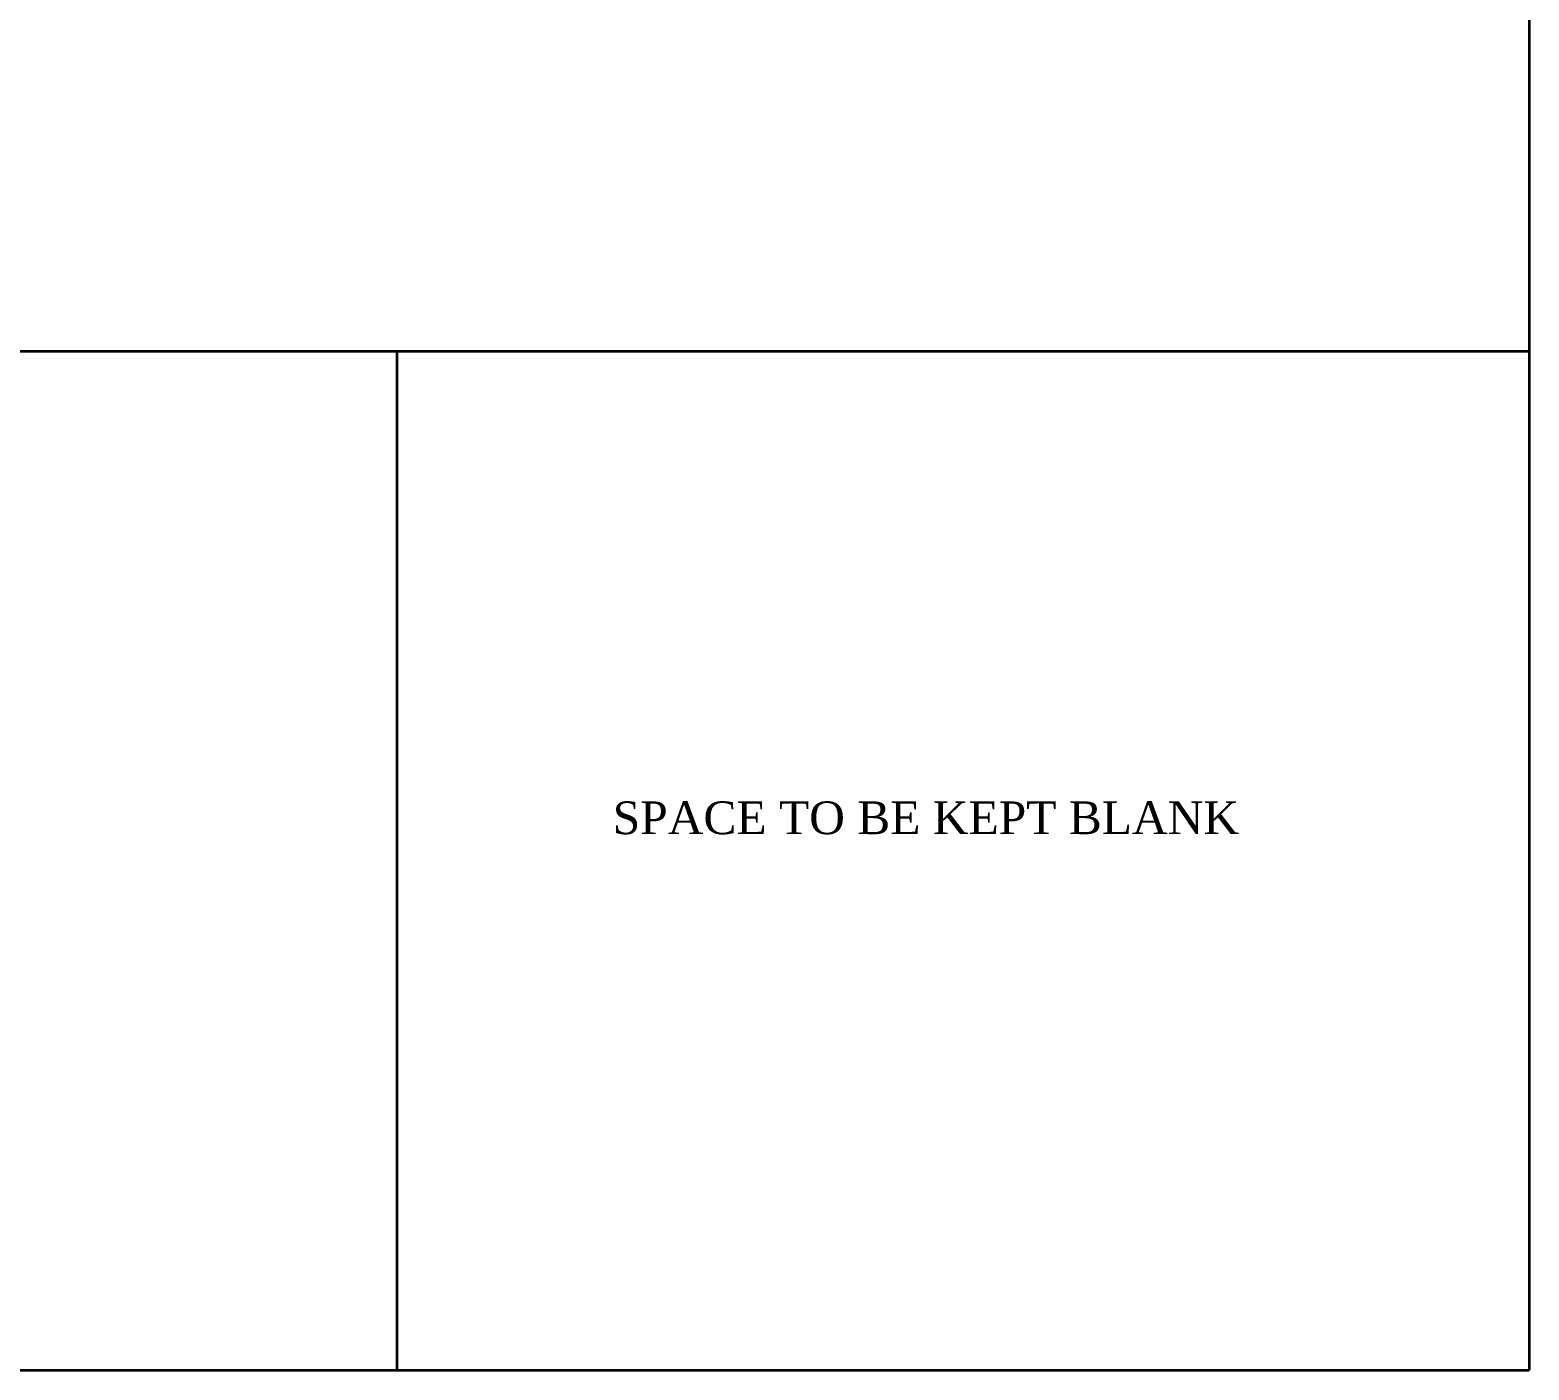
# Model space of a CAD drawing. Header units: feet. Extents: x 37458 to 42412, y -3338 to -325.
# Drawn here: x 39064.5 to 39330.1, y -1489.4 to -1252 of the extents above; entities that cross this region are included whole.
import ezdxf

# ---------------------------------------------------------------- set-up
doc = ezdxf.new("R2010")
doc.units = ezdxf.units.FT
doc.header["$MEASUREMENT"] = 0
doc.layers.add('SEAL', color=102, linetype='Continuous', lineweight=35)
doc.layers.add('TEXT', color=7, linetype='Continuous', lineweight=30)
doc.styles.get("Standard").update_dxf_attribs({"font": 'times.ttf', "height": 6})

msp = doc.modelspace()

# ---------------------------------------------------------------- linework, layer by layer
at = {"layer": 'SEAL', "ltscale": 0.75}
for p, q in [((39330.0528, -1308.9249), (37481.4509, -1308.9249)), ((39129.4739, -1308.9249, -18.8387), (39129.4739, -1489.4249, -15.0998)), ((39330.0528, -1308.9249, -17.409), (39330.0528, -1489.4249, -13.6701)), ((37481.4509, -1489.4249), (39330.0528, -1489.4249))]:
    msp.add_line(p, q, dxfattribs=at)
msp.add_lwpolyline([(37481.4509, -325.4414), (39330.0528, -325.4414), (39330.0528, -1308.9249), (37481.4509, -1308.9249)], close=True, dxfattribs=at)

# ---------------------------------------------------------------- texts
at = {"layer": 'TEXT', "ltscale": 0.75, "insert": (39167.7247, -1388.6676), "char_height": 5.8, "width": 110.979847, "attachment_point": 1}
msp.add_mtext('SPACE TO BE KEPT BLANK', dxfattribs=at)

doc.saveas('drawing.dxf')
